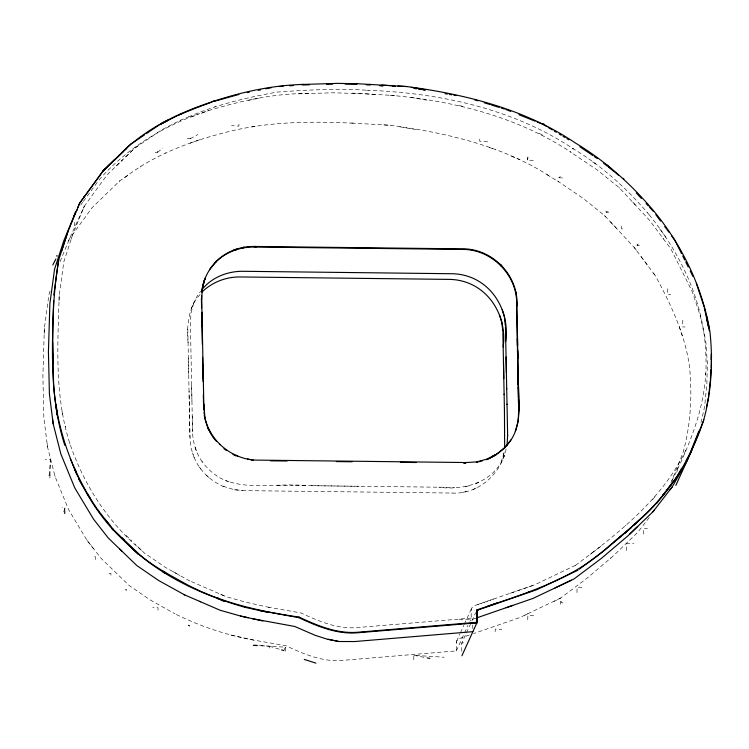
<?xml version="1.0" encoding="UTF-8"?>
<svg xmlns="http://www.w3.org/2000/svg" width="749" height="749" viewBox="0 0 749 749"><rect width="100%" height="100%" fill="white"/><g stroke="black" fill="none" stroke-linecap="round" stroke-linejoin="round"><path stroke-width="0.56" stroke-dasharray="3.75 2.81" d="M671.862 480.886C691.786 440.833 708.423 399.648 705.811 354.071C704.116 302.736 681.038 253.92 648.999 214.579L647.042 212.473M705.333 374.865L705.371 373.217M44.182 333.633L44.341 328.315L48.938 294.544L50.689 289.142M59.059 300.986L59.208 295.677L63.815 261.897L72.784 234.278L84.3 206.228L107.144 174.826L122.799 159.668M469.323 635.068L459.165 638.607L457.115 640.32A5.477 5.252 24.5 0 0 456.413 641.753L456.356 650.89L343.295 660.328C322.978 662.416 303.851 654.083 285.884 645.741L253.499 640.049C226.17 635.077 199.88 626.192 174.985 613.834L173.955 613.262M575.588 565.28L534.664 584.838L474.623 605.595C467.994 608.104 473.462 616.923 469.866 621.249M44.341 328.315L42.899 376.035L43.863 417.848L47.543 447.041L55.089 476.636L68.655 509.723L87.062 540.404L101.265 558.567L129.249 585.587L150.53 600.164L174.985 613.834M59.208 295.677C57.636 345.205 54.499 396.118 69.966 443.988C84.122 484.968 108.062 522.624 141.627 550.421M49.855 477.956L49.921 476.195M49.949 475.306L50.483 459.643L45.109 459.306M64.798 511.586L64.929 507.653L61.933 507.466M74.694 222.341L74.582 225.646L72.391 225.505M95.338 559.597L95.441 556.685L92.942 556.535M110.899 575.204L110.955 573.369L108.858 573.238M155.099 152.225L157.543 152.375L157.59 150.942M157.964 610.341L158.058 607.748L152.721 607.411M187.213 138.546L190.19 138.743L190.237 137.423M238.959 124.128L238.894 126.113L231.516 125.645M269.312 648.119L269.378 646.19L256.926 645.61M285.294 651.218L285.435 647.202L257.909 645.46M413.729 659.775L413.879 655.319L444.213 657.229M456.291 642.296L456.216 642.801M462.573 643.073L463.519 642.745M479.819 138.958L479.744 141.327L489.49 141.945M471.243 609.48L471.168 609.995M495.145 631.8L495.239 629.048L501.867 629.469M533.382 160.417L527.371 160.043L527.474 157.018M527.736 619.779L527.886 615.416L535.872 615.921M562.443 177.962L558.951 177.738L559.026 175.753M560.449 604.274L560.533 601.775L564.381 602.018M576.945 592.59L577.133 587.122L583.668 587.534M608.684 212.285L606.044 212.117L606.119 210.076M621.661 226.095L621.567 228.801L624.329 228.969M626.651 550.59L626.904 543.165L633.907 543.605M639.496 245.635L637.09 245.475L637.184 242.816M643.307 534.131L643.494 528.513L647.464 528.757M667.79 288.739L667.593 294.507L670.776 294.713M677.63 471.346L677.751 467.872L681.712 468.116M682.807 320.244L682.573 326.864L685.045 327.013M188.083 342.724C186.267 324.729 189.254 305.723 200.676 291.239M49.172 475.259L50.483 459.643M700.961 422.689L704.584 406.885L706.869 383.909L707.346 362.685L705.792 341.301L700.212 315.61L692.404 291.998L670.87 248.837L649.261 219.934L619.133 187.634L597.112 169.901L569.998 151.663M63.759 511.932L64.929 507.653M527.371 160.043L528.129 157.281M193.757 303.055L191.014 313.026L190.386 323.39L192.568 431.92C192.877 443.239 196.453 454.615 203.597 463.491M502.954 456.824L504.47 451.375L500.922 462.835M506.137 448.979C501.053 473.958 478.368 494.593 452.143 493.048L244.998 490.632L234.371 489.752L223.015 486.241M71.267 238.95L71.857 237.143M670.898 482.993L683.06 452.452C690.868 424.383 692.394 394.863 689.417 365.952C684.773 333.558 670.692 304.019 655.235 275.548L652.285 271.597M60.098 261.598L69.414 238.894L84.3 206.228L83.448 208.306M68.562 240.963L69.414 238.894L92.249 207.51L119.803 180.837L128.809 174.742M456.6 641.247L459.98 633.841M460.457 632.783L463.837 625.378M464.314 624.31L471.552 608.441M456.356 650.89L464.08 633.954M464.558 632.896L467.938 625.481M461.805 651.265L461.637 643.4L465.99 633.841M466.412 632.933L475.671 612.616M283.796 650.563L285.435 647.202M503.506 457.171L504.283 455.673C494.583 481.944 464.371 490.895 438.792 487.196M191.173 308.728L195.901 299.572L200.395 294.104M685.71 450.467L685.784 450.327C662.088 499.602 617.756 533.887 574.914 565.785M80.77 204.992L82.718 202.305M83.373 201.406L97.707 181.717M649.233 517.55L637.802 532.296L612.851 556.301L586.701 578.471L559.99 598.526L554.007 601.363M652.697 499.611L655.768 495.66M637.09 245.475L638.288 244.015M119.269 181.361L119.803 180.837M116.338 165.932L134.708 148.133L161.747 129.82L180.135 120.336L188.907 116.76M99.008 179.929C128.163 146.645 167.055 123.885 208.896 110.487C241.272 100.759 274.565 93.213 308.541 93.541M125.523 157.037L134.708 148.133L139.408 144.96M558.951 177.738L560.318 176.521M625.19 525.761L625.911 525.161M610.285 558.464L611.006 557.865M157.543 152.375L162.748 148.283M461.637 643.4L462.582 642.689M590.24 554.279L592.094 552.893M592.712 552.425L601.606 545.749M560.664 598.02L519.722 617.607L473.63 633.57M124.493 177.672C154.659 154.509 190.883 141.121 227.424 131.927C268.638 121.422 311.612 121.244 353.865 123.192M140.269 166.99L140.971 166.521M190.19 138.743L197.923 134.567M475.503 483.957L481.317 481.036M472.928 489.621L478.742 486.7M524.777 615.219L527.942 613.712M188.654 116.863C216.714 104.523 246.721 97.67 276.756 92.108C307.371 89.917 338.155 88.279 368.826 90.348M180.135 120.336L180.612 120.149M165.211 153.086L165.688 152.89M191.557 116.938L198.185 114.466M201.209 113.342L208.896 110.487M190.04 143.228L200.535 139.389M477.722 604.527L494.003 598.9M510.284 593.264L534.664 584.838M475.849 618.197L472.61 619.32L456.75 619.254M214.729 106.826L215.478 106.62M465.326 486.728L470.363 485.361M462.742 492.393L467.779 491.026M248.584 100.329L260.221 97.95M251.917 126.937L254.978 126.309M606.044 212.117L608.151 211.714M471.308 618.075L358.265 627.484C337.949 629.572 318.821 621.249 300.845 612.916L268.451 607.233M298.42 93.85L333.202 92.782L362.797 93.691M305.826 485.642C279.368 482.777 251.093 490.061 225.599 480.577M311.322 485.708L359.127 486.27M277.27 485.315L293.355 485.502M295.387 485.521L454.727 487.384M451.619 493.039L452.143 493.048M364.978 93.822L377.459 94.533M389.939 95.254C453.379 100.694 517.728 116.835 571.29 152.44M383.76 124.905L390.978 125.317C446.741 132.919 503.618 146.027 551.292 177.251M366.607 90.226C438.249 92.773 511.839 108.146 572.367 148.18L573.734 149.107M352.498 93.101L394.91 95.535M351.637 123.061L390.978 125.317M234.371 489.752L242.526 490.426M410.939 97.417L426.939 100.151M458.931 105.6L463.125 106.321M399.779 126.815L415.779 129.549M413.879 655.319L427.585 657.987M269.387 607.439L245.738 602.196L225.926 596.597L188.888 580.503M230.795 635.002L254.435 640.255M229.11 481.832C218.09 478.311 208.681 470.728 201.884 461.45M269.378 646.19L281.577 649.889M489.275 147.384L495.538 149.894M511.417 156.251L519.666 159.556M220.609 594.303L225.926 596.597M224.091 486.794C209.439 480.661 197.034 468.368 192.605 452.92M560.533 601.775L562.976 603.076M173.094 571.684L179.797 575.419M189.918 581.074L165.454 567.424L144.164 552.865L134.829 543.858M539.102 133.2L544.354 136.337M546.882 174.62L558.81 181.857M572.367 148.18C601.634 165.763 627.044 188.542 648.999 214.579M557.443 180.93L582.928 198.176L604.462 215.506L616.661 228.492M592.599 161.887L597.852 165.435M206.134 475.231L210.741 478.864M126.047 535.385L131.899 541.04M619.133 187.634L619.666 188.196M604.462 215.506L605.885 217.013M610.407 221.835L634.094 247.273L655.235 275.548M635.311 204.889L631.304 200.582M199.3 467.123L201.013 469.155M87.062 540.404L94.168 549.485M634.094 247.273L636.903 251.018M641.144 256.701L648.185 266.12M659.757 228.979L667.181 238.912M662.799 238.032L663.548 239.043M679.259 326.648L682.273 335.767M195.189 447.247L196.772 452.237M194.197 457.901L191.014 447.93L189.984 437.594L189.048 391.081M69.704 442.959L69.966 443.988M54.827 475.615L55.089 476.636M65.397 426.05L65.64 427.005M50.52 458.697L50.754 459.661M62.008 411.079L62.42 414.394M47.131 443.726L47.543 447.041M472.731 624.938L472.853 630.546M191.632 385.407L191.941 400.921M192.25 416.416L192.568 431.92M189.666 422.09L189.984 437.594M187.802 329.054L189.656 421.331M188.392 358.443L188.711 374.163"/><path stroke-width="1.12" d="M710.941 369.426L710.408 379.284M711.166 359.539L711.288 354.034M711.222 367.684L711.522 354.623M53.666 300.546C51.962 348.95 49.715 398.627 64.826 445.355L64.826 445.355M99.542 512.157L97.763 509.891C72.4 472.891 56.746 429.552 53.61 384.752C52.393 343.098 51.475 301.107 58.787 259.922M64.732 513.552L64.798 511.586M189.619 625.883L188.43 625.368M253.312 645.404L256.926 645.61M504.657 447.996L504.442 409.815M507.635 435.59L507.017 404.151M507.045 445.702L507.644 435.366M518.214 387.036L518.701 411.107L518.102 421.453L515.331 431.415M518.477 386.475C518.804 404.657 521.557 424.617 510.603 440.571C504.695 449.25 496.175 455.626 486.569 459.689L495.913 454.989M201.444 299.722L201.64 295.705M201.856 292.25C202.586 280.519 208.4 269.556 216.367 261.092L216.686 260.839M201.706 299.151L202.314 288.225L205.057 278.253L202.895 286.146M708.751 395.949L706.466 407.222M708.919 394.292L710.239 381.026M53.825 294.984L58.525 260.483L67.962 231.684M625.172 532.848L638.644 520.63C669.278 494.34 690.728 458.903 703.47 420.835L703.76 419.552M703.47 420.835C711.484 392.036 713.067 361.739 709.996 332.079C702.553 287.447 682.227 245.429 653.493 210.656C631.154 184.17 605.323 160.988 575.55 143.096C525.601 109.307 465.803 94.299 406.716 86.547L397.897 86.041M202.633 286.708L204.805 278.825M61.587 251.074L67.7 232.246L79.769 202.895L103.24 170.65L114.428 159.809M687.573 459.418L688.256 457.714M691.524 450.748L692.198 449.044M690.559 451.919L686.833 461.281L672.218 486.916L652.941 511.782L627.596 536.153L601.204 558.52L573.959 578.986L532.942 598.432L476.682 617.906M690.756 451.432L698.854 431.096M703.208 421.406L690.784 452.621L675.851 485.371M77.503 209.467L75.555 212.145L63.749 240.925L54.574 269.153L49.883 303.645L48.423 351.768L49.406 393.983L53.16 423.765L60.875 454.034L74.741 487.852L93.541 519.169L108.184 537.913L136.786 565.532L158.685 580.531L184.731 594.949M73.758 216.517L75.555 212.145M77.718 207.829L79.516 203.466L102.978 171.221L105.778 168.506M461.899 655.759L477.15 622.279L476.898 609.92C521.622 594.416 569.231 581.29 605.454 549.214C625.527 531.762 647.211 515.387 663.586 494.228M52.776 265.006L55.894 258.976M662.406 495.978L676.169 478.237L680.897 469.829M686.168 460.588L691.037 452.05M680.317 470.962L680.644 470.4M83.935 197.165L84.375 196.566M83.682 197.736L84.113 197.137M666.741 490.155L676.431 477.665M656.901 503.075L658.24 501.343M674.006 481.027L675.064 479.65M652.941 511.782L654.28 510.041M670.046 489.715L672.218 486.916M662.659 495.417L670.009 485.951M672.33 482.955L676.169 478.237M209.533 269.668L216.424 261.401M201.781 289.891C211.49 277.345 227.687 271.054 243.313 271.297L450.449 273.713C486.916 273.404 510.341 306.622 505.753 341.263M215.562 262.056C225.627 251.598 240.204 246.215 254.623 246.458L461.777 248.865C492.093 248.041 519.048 275.557 516.857 305.957M215.309 262.627C225.365 252.16 239.942 246.777 254.37 247.03L461.515 249.426C491.831 248.612 518.785 276.119 516.595 306.528M510.865 440L504.292 447.977L496.175 454.418L491.662 456.693M122.04 152.44C142.675 132.077 168.862 117.874 195.817 107.584C229.297 94.945 264.631 85.92 300.489 84.515L303.701 84.412M111.629 162.842L123.126 151.71M126.178 148.751L126.862 148.087L114.176 160.38M103.24 170.65L112.509 161.672M112.64 161.541L126.441 148.18M127.124 147.516L131.44 143.331M102.978 171.221L112.247 162.243M629.563 534.262L637.624 526.5M633.542 525.536L641.593 517.784M624.994 532.998L605.192 549.775L579.351 569.165M614.246 541.761L623.037 534.309M624.909 532.717L625.434 532.286M624.657 533.288L631.576 527.427M202.473 291.567C212.716 281.867 226.657 276.662 240.729 276.961L447.874 279.377C484.341 279.068 507.756 312.296 503.169 346.927M132.067 143.302L144.679 134.764M146.392 133.603L158.844 125.158M161.269 123.473L167.804 120.102M161.016 124.044L167.551 120.673M159.565 124.783L177.728 115.43M496.175 454.418L486.822 459.118L476.645 461.89L466.047 462.536L258.901 460.129C233.782 460.654 210.029 442.153 204.908 417.455L204.87 417.109M555.065 587.946L571.421 580.185M577.947 570.223L536.958 589.632L476.636 610.491L476.898 609.92L476.991 614.395M195.161 107.847L195.817 107.584M178.739 115.009L194.609 108.539M178.608 115.065L181.249 113.988M195.564 108.146L211.948 102.042M487.796 606.147L497.945 602.645M528.672 592.019L529.899 591.588M528.41 592.581L529.637 592.159M506.118 607.72L512.84 605.389M477.572 610.163L478.517 609.836M213.942 101.396L238.884 94.458M213.165 101.115L214.841 100.656M233.838 249.923L237.115 249.033M243.004 247.423L244.024 247.151M233.585 250.494L236.862 249.595M242.742 247.994L243.762 247.713M476.645 461.89L478.031 461.515M478.78 461.805L482.496 460.794M476.392 462.451L477.778 462.077M247.236 92.604L249.333 92.174M258.283 90.348L260.699 89.852M265.848 88.803L271.55 87.633M477.15 622.279L358.958 632.128C337.799 634.253 317.791 625.818 299.066 617.073L298.935 617.054M473.518 623.121L476.898 622.84L476.729 614.985L476.898 622.84L358.705 632.69C337.546 634.824 317.529 626.389 298.804 617.644L298.682 617.616M472.872 631.669L354.67 641.547L338.941 641.509L326.892 639.075L315.245 635.349L294.778 626.482L252.525 618.702M279.368 86.51L283.197 86.247M289.807 85.798L293.374 85.545M300.489 84.515L337.499 83.373L357.582 83.729M302.456 85.011L309.356 84.796M326.62 84.263L332.678 84.075M254.623 246.458L256.504 246.487M254.37 247.03L256.242 247.048M270.436 460.832L287.073 461.019M336.338 461.581L352.133 461.759M400.359 462.33L416.172 462.517M463.631 463.079L465.794 463.107L464.277 463.088M464.539 462.517L466.047 462.536M345.13 84.066L356.533 84.253M369.266 84.403L406.716 86.547M379.715 85.583L383.076 85.77M393.159 86.35L395.397 86.481L393.216 86.36M356.786 83.682L371.017 84.506M381.747 85.114L394.236 85.835M366.28 84.815L370.268 85.04M379.453 85.564L382.889 85.76M56.512 255.905L57.448 255.961M49.172 475.259L49.949 475.306M126.45 590.053L125.813 589.613M254.463 645.245L256.757 645.385M249.22 459.324L247.507 459.034M251.112 460.073L253.331 460.261M471.814 249.754L472.404 249.801M471.561 250.316L472.142 250.372M299.066 617.073C260.718 611.577 222.5 603.114 187.877 585.109C168.16 573.996 147.291 563.604 131.506 547.013M258.536 610.313L298.804 617.644M411.313 87.333L424.702 89.618M414.038 88.41L416.388 88.813M418.597 89.187L420.798 89.562M423.007 89.936L425.217 90.32M445.084 93.709L447.293 94.084M449.25 94.421L451.703 94.842M453.819 95.198L456.104 95.591M427.585 657.987L429.87 658.427M328.034 639.309L338.941 641.509M244.839 606.653L245.429 606.784M74.788 469.642C86.697 496.849 103.615 522.493 125.851 542.379C157.964 574.811 201.172 594.818 244.577 607.214L245.166 607.345M244.577 607.214L266.859 612.167M183.617 594.463L220.234 610.285L240.56 616.043L262.833 620.996M240.56 616.043L248.312 617.766M281.577 649.889L283.796 650.563M474.632 99.795L477.928 100.815M484.21 102.753L490.136 104.598M491.634 105.057L499.209 107.407M501.268 108.043L504.489 109.036M304.272 659.429L315.919 663.155M505.987 109.504L510.724 111.404M518.87 114.672L525.536 117.34M526.023 117.537L535.058 121.16M537.173 122.012L542.463 124.137M217.865 598.039L218.774 598.432M217.613 598.61L218.521 599.003M220.459 599.837L224.251 601.466M203.419 592.487L204.599 593.002M199.403 601.288L200.592 601.803M232.958 454.409L235.823 455.888M235.888 455.223L237.985 456.3M162.945 571.187L165.782 572.77M162.683 571.759L165.529 573.341M543.371 123.828L544.663 124.596M543.119 124.39L546.283 126.291M548.174 127.414L552.313 129.905M554.288 131.084L556.264 132.264M559.222 134.034L561.226 135.241M563.042 136.327L565.13 137.573M566.918 138.64L568.847 139.801M579.904 146.785L592.805 155.52M594.313 156.541L597.309 158.573M223.979 448.632L226.507 450.626M606.465 164.686L610.482 167.926M603.657 163.198L607.167 166.035M608.441 167.064L614.648 172.064M615.781 172.972L618.468 175.144M105.094 519.254L113.389 529.552M121.965 537.819L138.574 553.839M112.163 529.187L113.127 530.114M123.81 540.422L138.322 554.4M119.831 549.157L121.872 551.124M112.425 528.616L124.072 539.851M623.374 178.328L623.908 178.889M641.416 198.466L636.304 192.942M646.087 203.503L648.353 205.947M649.598 207.295L653.231 211.218M216.48 441.404L212.931 437.21L207.819 427.988L209.102 430.301M500.632 264.388L501.774 265.745M500.369 264.949L501.512 266.307M219.569 444.194L220.028 444.747M97.763 509.891L110.309 525.91M655.815 214.673L660.599 221.086M664.709 226.582L666.076 228.408M666.853 229.456L668.866 232.143M671.525 235.71L674.83 240.139M94.898 506.109L95.591 507.26M78.701 479.154L82.512 485.511M87.436 493.703L90.685 499.106M211.237 434.148L209.533 431.068M675.046 240.56L680.214 250.934M680.466 251.449L681.496 253.508M685.7 261.953L688.228 267.019M690.204 270.998L691.233 273.048M691.458 273.516L692.928 276.465M682.723 255.98L684.708 259.959M75.05 469.071L76.023 471.439M70.256 458.585L76.866 474.688M696.355 283.337L704.154 306.95M205.001 419.131L207.473 426.883M502.251 309.637L504.461 316.677L505.313 325.534M499.667 315.301L501.877 322.342L502.738 331.198M708.339 326.218L704.388 308.026L704.884 310.292M708.91 328.867L709.322 330.758M706.288 315.029L709.172 328.296M706.756 318.915L708.676 327.762M56.138 404.788L57.364 414.525M55.885 405.359L57.111 415.096M52.599 419.3L53.16 423.765M203.803 403.954L204.908 417.455M203.55 404.526L203.84 409.984M204.056 412.128L204.646 418.026M515.771 291.857L515.864 292.812M515.509 292.419L515.602 293.383M52.87 353.088L53.123 363.639M52.617 353.659L52.861 364.211M52.627 342.536L52.861 352.245M517.503 338.323L517.905 358.368M518.233 374.434L518.701 397.672M518.72 398.505L518.954 410.546M517.25 338.894L517.653 358.93M517.971 375.006L518.439 398.234M518.458 399.077L518.701 411.107M506.071 356.983L506.39 372.918M506.699 388.431L507.026 404.413M503.487 362.647L503.805 378.591M504.114 394.096L504.442 410.077M201.968 312.249L202.23 325.356M203.016 364.66L203.279 377.758M201.865 320.46L201.968 325.918M202.754 365.222L203.026 378.32M516.782 302.221L517.643 345.261M517.746 350.363L518.43 384.565M516.52 302.783L517.381 345.832M517.484 350.925L518.177 385.136M505.463 327.041L506.708 388.937M502.879 332.706L504.124 394.611M201.696 298.589L203.868 407.119M201.434 299.16L201.612 307.923M201.846 319.982L202.342 344.484M202.595 357.254L203.091 381.597M203.344 394.704L203.606 407.681"/></g></svg>
